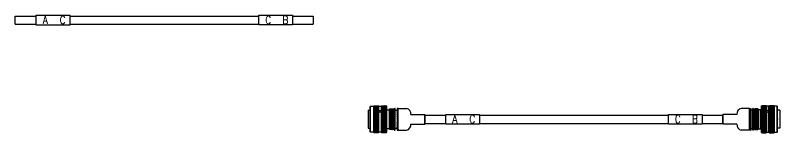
# Model space of a CAD drawing. Header units: inches. Extents: x -3640 to 2054, y -2291 to 954.
# Drawn here: x 320.5 to 797.7, y 171.2 to 244.8 of the extents above; entities that cross this region are included whole.
import ezdxf

# ---------------------------------------------------------------- set-up
doc = ezdxf.new("R2010")
doc.units = ezdxf.units.IN
doc.header["$MEASUREMENT"] = 0
doc.styles.add('HZ', font='txt', dxfattribs={"width": 0.8, "bigfont": 'HZDX'})

# ---------------------------------------------------------------- blocks, each defined once
blk = doc.blocks.new('dpdglh')
at = {"lineweight": 30}
for p, q in [((-92.29, 2.94), (-79.29, 2.94)), ((-92.29, 2.94), (-79.29, 2.94)), ((-58.29, 2.94), (59.71, 2.94)), ((80.71, 2.94), (93.71, 2.94)), ((80.71, 2.94), (93.71, 2.94)), ((93.71, 2.94), (93.71, -2.13)), ((-92.29, -2.13), (-79.29, -2.13)), ((-92.29, -2.13), (-79.29, -2.13)), ((-58.29, -2.13), (59.71, -2.13)), ((80.71, -2.13), (93.71, -2.13)), ((80.71, -2.13), (93.71, -2.13))]:
    blk.add_line(p, q, dxfattribs=at)
blk.add_line((-92.29, 2.94), (-92.29, -2.13))
for points in [[(-79.29, 3.45), (-58.29, 3.45), (-58.29, -2.65), (-79.29, -2.65)], [(59.71, 3.47), (80.71, 3.47), (80.71, -2.63), (59.71, -2.63)]]:
    blk.add_lwpolyline(points, close=True, dxfattribs=at)
at = {"lineweight": 20, "style": 'HZ', "width": 0.8}
for s, p in [('A', (-75.15, -1.99)), ('C', (-64.51, -1.99)), ('C', (63.81, -1.99)), ('B', (74.46, -1.99))]:
    blk.add_text(s, height=5, dxfattribs=at).set_placement(p)
blk = doc.blocks.new('dpdglh-z1')
at = {"lineweight": 30}
h = blk.add_hatch(dxfattribs=at)
h.set_pattern_fill('ANSI37', color=256, scale=3, angle=360, style=0)
h.set_pattern_definition([(45, (-31.73584, -8.43554), (-0.265165, 0.265165), []), (135, (-31.73584, -8.43554), (-0.265165, -0.265165), [])])
h.paths.add_polyline_path([(-31.74, -8.44), (-29.07, -8.44), (-29.07, 8.44), (-31.74, 8.44)])
h = blk.add_hatch(dxfattribs=at)
h.set_pattern_fill('ANSI37', color=256, scale=3, angle=360, style=0)
h.set_pattern_definition([(45, (-26.94783, -8.43554), (-0.265165, 0.265165), []), (135, (-26.94783, -8.43554), (-0.265165, -0.265165), [])])
h.paths.add_polyline_path([(-26.95, -8.44), (-24.28, -8.44), (-24.28, 8.44), (-26.95, 8.44)])
h = blk.add_hatch(dxfattribs=at)
h.set_pattern_fill('ANSI37', color=256, scale=3, angle=360, style=0)
h.set_pattern_definition([(45, (-21.85336, -6.48468), (-0.265165, 0.265165), []), (135, (-21.85336, -6.48468), (-0.265165, -0.265165), [])])
h.paths.add_polyline_path([(-19.92, 6.48), (-21.85, 6.48), (-21.85, -6.48), (-19.92, -6.48)])
h = blk.add_hatch(dxfattribs=at)
h.set_pattern_fill('ANSI37', color=256, scale=3, angle=360, style=0)
h.set_pattern_definition([(45, (-17.36915, -6.82643), (-0.265165, 0.265165), []), (135, (-17.36915, -6.82643), (-0.265165, -0.265165), [])])
h.paths.add_polyline_path([(-17.37, -6.83), (-16.67, -6.83), (-16.67, 6.83), (-17.37, 6.83)])
for p, q in [((-35.5, 5.63), (-34.19, 5.63)), ((-35.5, 5.63), (-35.5, -5.63)), ((-34.19, 7.94), (-33.97, 8.16)), ((-34.19, -7.94), (-34.19, 7.94)), ((-32.01, 8.16), (-31.74, 8.44)), ((-31.74, 8.44), (-31.74, -8.44)), ((-28.79, 8.16), (-29.07, 8.44)), ((-27.23, 8.16), (-26.95, 8.44)), ((-26.95, 8.44), (-26.95, -8.44)), ((-24, 8.16), (-24.28, 8.44)), ((-24, 8.16), (-24, -8.16)), ((-23.66, 6.17), (-23.66, 6.01)), ((-22.32, 6.01), (-21.85, 6.48)), ((-21.85, 6.48), (-21.85, -6.48)), ((-19.58, 6.14), (-19.92, 6.48)), ((-19.58, 6.14), (-18.9, 6.83)), ((-19.58, 6.14), (-19.58, -6.14)), ((-18.9, 6.83), (-18.9, -6.83)), ((-18.9, 6.83), (-18.77, 6.83)), ((-18.77, 6.83), (-18.77, -6.83)), ((-18.65, 6.7), (-18.77, 6.83)), ((-18.65, -6.7), (-18.65, 6.7)), ((-16.67, 6.83), (-16.67, 6.38)), ((-16.67, 6.83), (-11.49, 6.83)), ((-8.68, 3.04), (0, 3.04)), ((0, -3.04), (0, 3.04)), ((-17.37, -1.14), (-17.37, -5.8)), ((-8.68, -3.04), (0, -3.04)), ((-35.5, -5.63), (-34.19, -5.63)), ((-33.97, -8.16), (-34.19, -7.94)), ((-31.74, -8.44), (-32.01, -8.16)), ((-29.07, -8.44), (-28.79, -8.16)), ((-26.95, -8.44), (-27.23, -8.16)), ((-24.28, -8.44), (-24, -8.16)), ((-23.66, -6.01), (-23.66, -6.17)), ((-21.85, -6.48), (-22.32, -6.01)), ((-19.92, -6.48), (-19.58, -6.14)), ((-18.9, -6.83), (-19.58, -6.14)), ((-18.9, -6.83), (-18.77, -6.83)), ((-18.77, -6.83), (-18.65, -6.7)), ((-16.67, -6.38), (-16.67, -6.83)), ((-16.67, -6.83), (-11.49, -6.83))]:
    blk.add_line(p, q, dxfattribs=at)
for points in [[(-33.97, 8.16), (-32.01, 8.16), (-32.01, -8.16), (-33.97, -8.16)], [(-31.74, 8.44), (-29.07, 8.44), (-29.07, -8.44), (-31.74, -8.44)], [(-28.79, 8.16), (-27.23, 8.16), (-27.23, -8.16), (-28.79, -8.16)], [(-26.95, 8.44), (-24.28, 8.44), (-24.28, -8.44), (-26.95, -8.44)], [(-23.66, 6.17), (-24, 6.17), (-24, -6.17), (-23.66, -6.17)], [(-22.32, -6.01), (-23.66, -6.01), (-23.66, 6.01), (-22.32, 6.01)], [(-21.85, 6.48), (-19.92, 6.48), (-19.92, -6.48), (-21.85, -6.48)], [(-18.65, 5.8), (-17.37, 5.8), (-17.37, -5.8), (-18.65, -5.8)], [(-16.67, 6.83), (-17.37, 6.83), (-17.37, -6.83), (-16.67, -6.83)]]:
    blk.add_lwpolyline(points, close=True, dxfattribs=at)
for centre, radius, start, end in [((-28.01, 4.63), 0.854, 23.7022, 156.2978), ((-28.01, 4.45), 0.943, 33.9978, 146.0022), ((-28.01, 5.32), 0.854, 203.7022, 336.2978), ((-12.41, 3.21), 3.73, 357.2437, 75.8038), ((-12.41, -3.21), 3.73, 284.1962, 2.7563)]:
    blk.add_arc(centre, radius, start, end, dxfattribs=at)
blk.add_ellipse((-19.09, -3.83), major_axis=(-0.075, 0.107), ratio=0.554803, dxfattribs=at)
for p in [(-34.19, 0), (-24, 0)]:
    blk.add_point(p, dxfattribs=at)
blk = doc.blocks.new('dpdglh-y1')
at = {"lineweight": 30}
h = blk.add_hatch(dxfattribs=at)
h.set_pattern_fill('ANSI37', color=256, scale=3, angle=360, style=0)
h.set_pattern_definition([(135, (17.36915, -6.82643), (0.265165, 0.265165), []), (45, (17.36915, -6.82643), (0.265165, -0.265165), [])])
h.paths.add_polyline_path([(17.37, 6.83), (16.67, 6.83), (16.67, -6.83), (17.37, -6.83)])
h = blk.add_hatch(dxfattribs=at)
h.set_pattern_fill('ANSI37', color=256, scale=3, angle=360, style=0)
h.set_pattern_definition([(135, (21.85336, -6.48468), (0.265165, 0.265165), []), (45, (21.85336, -6.48468), (0.265165, -0.265165), [])])
h.paths.add_polyline_path([(19.92, -6.48), (21.85, -6.48), (21.85, 6.48), (19.92, 6.48)])
h = blk.add_hatch(dxfattribs=at)
h.set_pattern_fill('ANSI37', color=256, scale=3, angle=360, style=0)
h.set_pattern_definition([(135, (26.94783, -8.43554), (0.265165, 0.265165), []), (45, (26.94783, -8.43554), (0.265165, -0.265165), [])])
h.paths.add_polyline_path([(26.95, 8.44), (24.28, 8.44), (24.28, -8.44), (26.95, -8.44)])
h = blk.add_hatch(dxfattribs=at)
h.set_pattern_fill('ANSI37', color=256, scale=3, angle=360, style=0)
h.set_pattern_definition([(135, (31.73584, -8.43554), (0.265165, 0.265165), []), (45, (31.73584, -8.43554), (0.265165, -0.265165), [])])
h.paths.add_polyline_path([(31.74, 8.44), (29.07, 8.44), (29.07, -8.44), (31.74, -8.44)])
for p, q in [((16.67, 6.83), (11.49, 6.83)), ((16.67, 6.83), (16.67, 6.38)), ((18.65, 6.7), (18.77, 6.83)), ((18.65, -6.7), (18.65, 6.7)), ((18.77, 6.83), (18.77, -6.83)), ((18.9, 6.83), (18.77, 6.83)), ((19.58, 6.14), (18.9, 6.83)), ((18.9, 6.83), (18.9, -6.83)), ((19.58, 6.14), (19.92, 6.48)), ((19.58, 6.14), (19.58, -6.14)), ((22.32, 6.01), (21.85, 6.48)), ((21.85, 6.48), (21.85, -6.48)), ((23.66, 6.17), (23.66, 6.01)), ((24, 8.16), (24.28, 8.44)), ((24, 8.16), (24, -8.16)), ((26.95, 8.44), (26.95, -8.44)), ((27.23, 8.16), (26.95, 8.44)), ((28.79, 8.16), (29.07, 8.44)), ((31.74, 8.44), (31.74, -8.44)), ((32.01, 8.16), (31.74, 8.44)), ((34.19, 7.94), (33.97, 8.16)), ((34.19, -7.94), (34.19, 7.94)), ((35.5, 5.63), (34.19, 5.63)), ((35.5, 5.63), (35.5, -5.63)), ((8.68, 3.04), (0, 3.04)), ((0, -3.04), (0, 3.04)), ((8.68, -3.04), (0, -3.04)), ((17.37, -1.14), (17.37, -5.8)), ((16.67, -6.83), (11.49, -6.83)), ((16.67, -6.38), (16.67, -6.83)), ((18.77, -6.83), (18.65, -6.7)), ((18.9, -6.83), (18.77, -6.83)), ((18.9, -6.83), (19.58, -6.14)), ((19.92, -6.48), (19.58, -6.14)), ((21.85, -6.48), (22.32, -6.01)), ((23.66, -6.01), (23.66, -6.17)), ((24.28, -8.44), (24, -8.16)), ((26.95, -8.44), (27.23, -8.16)), ((29.07, -8.44), (28.79, -8.16)), ((31.74, -8.44), (32.01, -8.16)), ((33.97, -8.16), (34.19, -7.94)), ((35.5, -5.63), (34.19, -5.63))]:
    blk.add_line(p, q, dxfattribs=at)
for points in [[(16.67, 6.83), (17.37, 6.83), (17.37, -6.83), (16.67, -6.83)], [(18.65, 5.8), (17.37, 5.8), (17.37, -5.8), (18.65, -5.8)], [(21.85, 6.48), (19.92, 6.48), (19.92, -6.48), (21.85, -6.48)], [(22.32, -6.01), (23.66, -6.01), (23.66, 6.01), (22.32, 6.01)], [(23.66, 6.17), (24, 6.17), (24, -6.17), (23.66, -6.17)], [(26.95, 8.44), (24.28, 8.44), (24.28, -8.44), (26.95, -8.44)], [(28.79, 8.16), (27.23, 8.16), (27.23, -8.16), (28.79, -8.16)], [(31.74, 8.44), (29.07, 8.44), (29.07, -8.44), (31.74, -8.44)], [(33.97, 8.16), (32.01, 8.16), (32.01, -8.16), (33.97, -8.16)]]:
    blk.add_lwpolyline(points, close=True, dxfattribs=at)
for centre, radius, start, end in [((12.41, 3.21), 3.73, 104.1962, 182.7563), ((28.01, 4.63), 0.854, 23.7022, 156.2978), ((28.01, 4.45), 0.943, 33.9978, 146.0022), ((28.01, 5.32), 0.854, 203.7022, 336.2978), ((12.41, -3.21), 3.73, 177.2437, 255.8038)]:
    blk.add_arc(centre, radius, start, end, dxfattribs=at)
at = {"lineweight": 30, "extrusion": (0, 0, -1)}
blk.add_ellipse((19.09, -3.83), major_axis=(0.075, 0.107), ratio=0.554803, dxfattribs=at)
at = {"lineweight": 30}
for p in [(24, 0), (34.19, 0)]:
    blk.add_point(p, dxfattribs=at)
blk = doc.blocks.new('低频单根连号')
for name, p in [('dpdglh-z1', (-92.29, 0.41)), ('dpdglh-y1', (93.71, 0.41)), ('dpdglh', (0, 0))]:
    blk.add_blockref(name, p)
blk = doc.blocks.new('dpdg')
at = {"lineweight": 30}
for p, q in [((-91.6, -2.57), (-91.6, 2.5)), ((-91.6, 2.5), (-78.6, 2.5)), ((-91.6, 2.5), (-78.6, 2.5)), ((-57.6, 2.5), (60.4, 2.5)), ((81.4, 2.5), (94.4, 2.5)), ((81.4, 2.5), (94.4, 2.5)), ((94.4, 2.5), (94.4, -2.57)), ((-91.6, -2.57), (-78.6, -2.57)), ((-91.6, -2.57), (-78.6, -2.57)), ((-57.6, -2.57), (60.4, -2.57)), ((81.4, -2.57), (94.4, -2.57)), ((81.4, -2.57), (94.4, -2.57))]:
    blk.add_line(p, q, dxfattribs=at)
for points in [[(-78.6, 3.01), (-57.6, 3.01), (-57.6, -3.09), (-78.6, -3.09)], [(60.4, 3.03), (81.4, 3.03), (81.4, -3.07), (60.4, -3.07)]]:
    blk.add_lwpolyline(points, close=True, dxfattribs=at)
at = {"style": 'HZ', "width": 0.8}
for s, p in [('A', (-74.46, -2.43)), ('C', (-63.81, -2.43)), ('C', (64.51, -2.43)), ('B', (75.15, -2.43))]:
    blk.add_text(s, height=5, dxfattribs=at).set_placement(p)

msp = doc.modelspace()

# ---------------------------------------------------------------- block references
for name, p in [('dpdg', (412.13, 241.75)), ('低频单根连号', (668.52, 179.2))]:
    msp.add_blockref(name, p)

doc.saveas('drawing.dxf')
